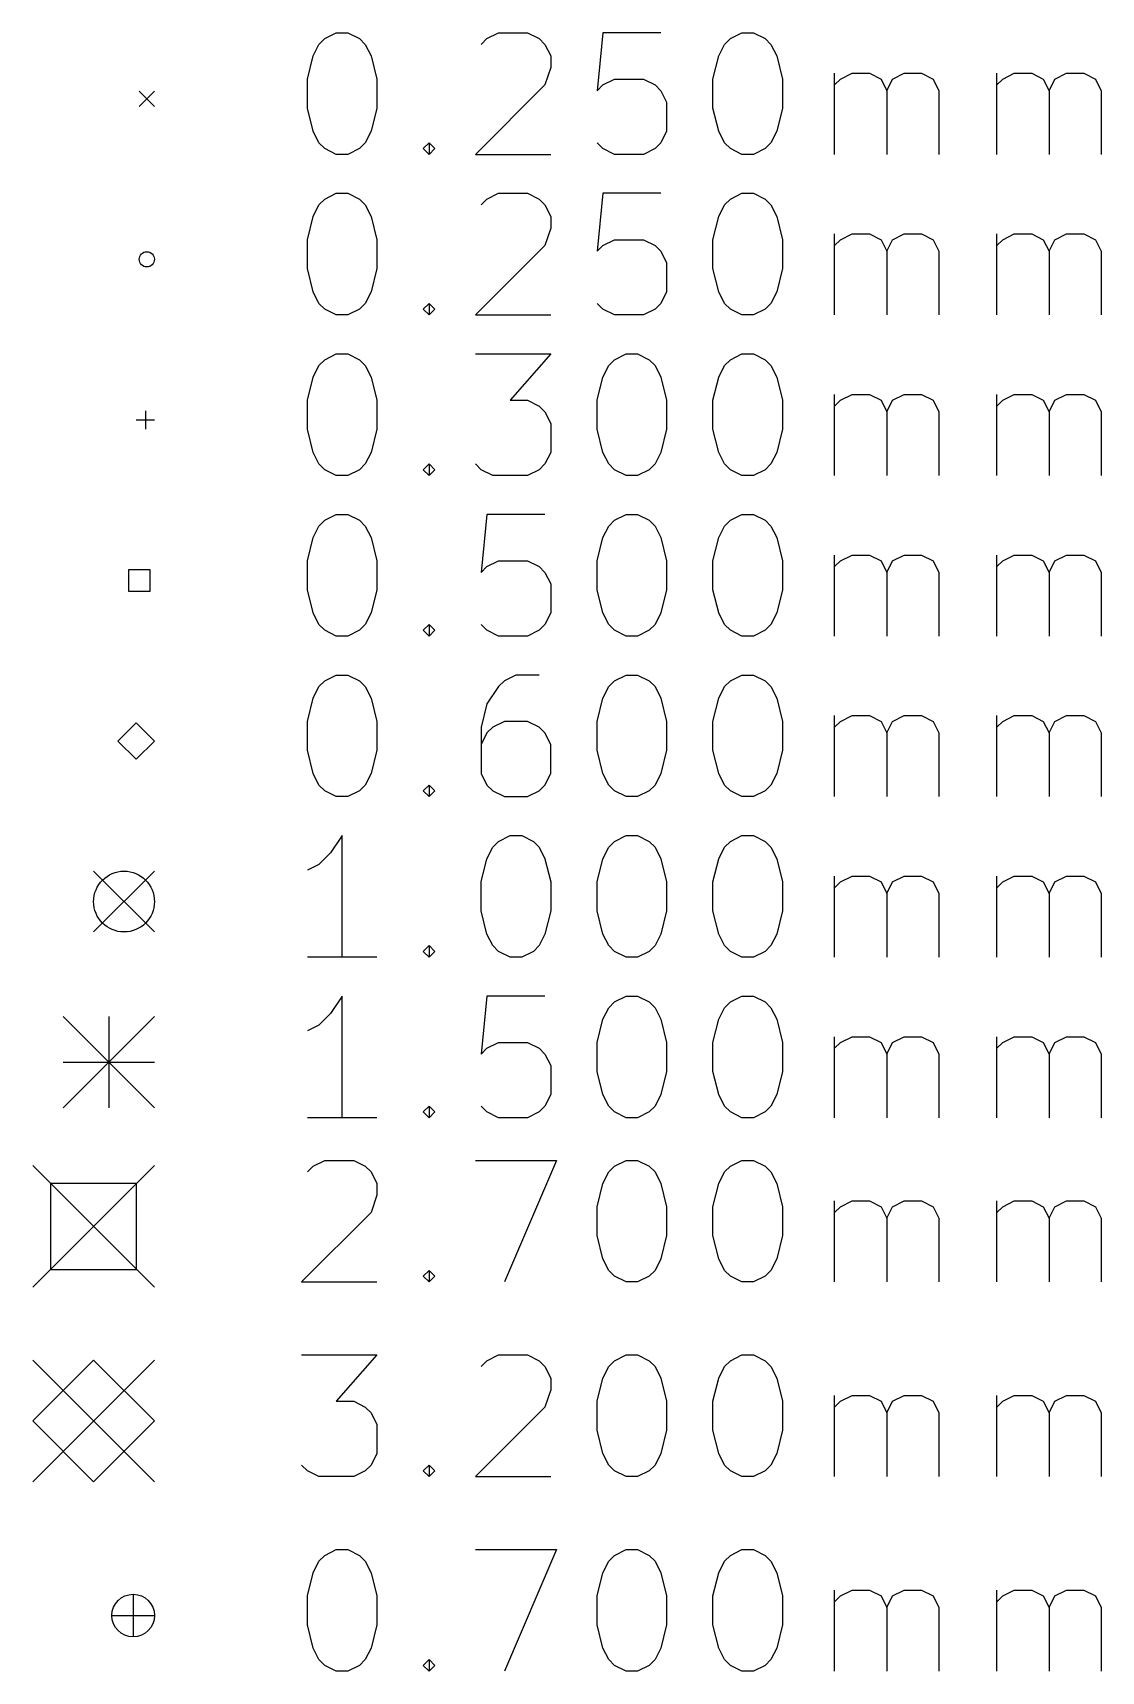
# Model space of a CAD drawing. Extents: x 112 to 184, y -158 to -48.
# Drawn here: x 111.57 to 129.13, y -157.35 to -130.41 of the extents above; entities that cross this region are included whole.
import ezdxf

# ---------------------------------------------------------------- set-up
doc = ezdxf.new("R2010")
doc.units = 0
doc.layers.add('BLACK', color=7, linetype='CONTINUOUS')

msp = doc.modelspace()

# ---------------------------------------------------------------- linework, layer by layer
at = {"layer": 'BLACK', "linetype": 'CONTINUOUS'}
for p, q in [((116.175336, -130.795892), (116.270574, -130.605416)), ((116.270574, -130.605416), (116.365812, -130.510178)), ((116.365812, -130.510178), (116.556288, -130.41494)), ((116.556288, -130.41494), (116.746765, -130.41494)), ((116.746765, -130.41494), (116.937241, -130.510178)), ((116.937241, -130.510178), (117.032479, -130.605416)), ((117.032479, -130.605416), (117.127717, -130.795892)), ((118.937241, -130.605416), (119.032479, -130.510178)), ((119.032479, -130.510178), (119.222955, -130.41494)), ((119.222955, -130.41494), (119.699146, -130.41494)), ((119.699146, -130.41494), (119.889622, -130.510178)), ((119.889622, -130.510178), (119.98486, -130.605416)), ((119.98486, -130.605416), (120.080098, -130.795892)), ((120.937241, -130.41494), (120.842003, -131.367321)), ((121.889622, -130.41494), (120.937241, -130.41494)), ((122.842003, -130.795892), (122.937241, -130.605416)), ((122.937241, -130.605416), (123.032479, -130.510178)), ((123.032479, -130.510178), (123.222955, -130.41494)), ((123.222955, -130.41494), (123.413432, -130.41494)), ((123.413432, -130.41494), (123.603908, -130.510178)), ((123.603908, -130.510178), (123.699146, -130.605416)), ((123.699146, -130.605416), (123.794384, -130.795892)), ((116.080098, -131.176844), (116.175336, -130.795892)), ((117.127717, -130.795892), (117.222955, -131.176844)), ((120.080098, -130.795892), (120.080098, -130.986368)), ((122.746765, -131.176844), (122.842003, -130.795892)), ((123.794384, -130.795892), (123.889622, -131.176844)), ((116.080098, -131.653035), (116.080098, -131.176844)), ((117.222955, -131.176844), (117.222955, -131.653035)), ((120.080098, -130.986368), (119.98486, -131.272082)), ((120.937241, -131.272082), (121.127717, -131.176844)), ((121.127717, -131.176844), (121.603908, -131.176844)), ((121.603908, -131.176844), (121.794384, -131.272082)), ((122.746765, -131.653035), (122.746765, -131.176844)), ((123.889622, -131.176844), (123.889622, -131.653035)), ((124.746765, -132.41494), (124.746765, -131.081606)), ((124.746765, -131.272082), (124.842003, -131.176844)), ((124.842003, -131.176844), (125.032479, -131.081606)), ((125.032479, -131.081606), (125.318194, -131.081606)), ((125.318194, -131.081606), (125.50867, -131.176844)), ((125.50867, -131.176844), (125.603908, -131.367321)), ((125.603908, -131.367321), (125.699146, -131.176844)), ((125.699146, -131.176844), (125.889622, -131.081606)), ((125.889622, -131.081606), (126.175336, -131.081606)), ((126.175336, -131.081606), (126.365813, -131.176844)), ((126.365813, -131.176844), (126.461051, -131.367321)), ((127.413432, -132.41494), (127.413432, -131.081606)), ((127.413432, -131.272082), (127.50867, -131.176844)), ((127.50867, -131.176844), (127.699146, -131.081606)), ((127.699146, -131.081606), (127.984861, -131.081606)), ((127.984861, -131.081606), (128.175337, -131.176844)), ((128.175337, -131.176844), (128.270575, -131.367321)), ((128.270575, -131.367321), (128.365813, -131.176844)), ((128.365813, -131.176844), (128.556289, -131.081606)), ((128.556289, -131.081606), (128.842003, -131.081606)), ((128.842003, -131.081606), (129.03248, -131.176844)), ((129.03248, -131.176844), (129.127718, -131.367321)), ((113.317568, -131.375102), (113.567568, -131.625102)), ((113.567568, -131.375102), (113.317568, -131.625102)), ((119.98486, -131.272082), (118.842003, -132.41494)), ((120.842003, -131.367321), (120.937241, -131.272082)), ((121.794384, -131.272082), (121.889622, -131.367321)), ((121.889622, -131.367321), (121.98486, -131.557797)), ((125.603908, -131.367321), (125.603908, -132.41494)), ((126.461051, -131.367321), (126.461051, -132.41494)), ((128.270575, -131.367321), (128.270575, -132.41494)), ((129.127718, -131.367321), (129.127718, -132.41494)), ((116.175336, -132.033987), (116.080098, -131.653035)), ((117.222955, -131.653035), (117.127717, -132.033987)), ((121.98486, -131.557797), (121.98486, -132.033987)), ((122.842003, -132.033987), (122.746765, -131.653035)), ((123.889622, -131.653035), (123.794384, -132.033987)), ((116.270574, -132.224463), (116.175336, -132.033987)), ((116.365812, -132.319702), (116.270574, -132.224463)), ((117.032479, -132.224463), (116.937241, -132.319702)), ((117.127717, -132.033987), (117.032479, -132.224463)), ((117.98486, -132.319702), (118.080098, -132.224463)), ((118.080098, -132.224463), (118.175336, -132.319702)), ((118.080098, -132.224463), (118.080098, -132.41494)), ((120.937241, -132.319702), (120.842003, -132.224463)), ((121.889622, -132.224463), (121.794384, -132.319702)), ((121.98486, -132.033987), (121.889622, -132.224463)), ((122.937241, -132.224463), (122.842003, -132.033987)), ((123.032479, -132.319702), (122.937241, -132.224463)), ((123.699146, -132.224463), (123.603908, -132.319702)), ((123.794384, -132.033987), (123.699146, -132.224463)), ((116.556288, -132.41494), (116.365812, -132.319702)), ((116.746765, -132.41494), (116.556288, -132.41494)), ((116.937241, -132.319702), (116.746765, -132.41494)), ((118.080098, -132.41494), (117.98486, -132.319702)), ((118.175336, -132.319702), (118.080098, -132.41494)), ((118.842003, -132.41494), (120.080098, -132.41494)), ((121.127717, -132.41494), (120.937241, -132.319702)), ((121.603908, -132.41494), (121.127717, -132.41494)), ((121.794384, -132.319702), (121.603908, -132.41494)), ((123.222955, -132.41494), (123.032479, -132.319702)), ((123.413432, -132.41494), (123.222955, -132.41494)), ((123.603908, -132.319702), (123.413432, -132.41494)), ((116.365812, -133.150178), (116.556288, -133.05494)), ((116.556288, -133.05494), (116.746765, -133.05494)), ((116.746765, -133.05494), (116.937241, -133.150178)), ((119.032479, -133.150178), (119.222955, -133.05494)), ((119.222955, -133.05494), (119.699146, -133.05494)), ((119.699146, -133.05494), (119.889622, -133.150178)), ((120.937241, -133.05494), (120.842003, -134.007321)), ((121.889622, -133.05494), (120.937241, -133.05494)), ((123.032479, -133.150178), (123.222955, -133.05494)), ((123.222955, -133.05494), (123.413432, -133.05494)), ((123.413432, -133.05494), (123.603908, -133.150178)), ((116.175336, -133.435892), (116.270574, -133.245416)), ((116.270574, -133.245416), (116.365812, -133.150178)), ((116.937241, -133.150178), (117.032479, -133.245416)), ((117.032479, -133.245416), (117.127717, -133.435892)), ((118.937241, -133.245416), (119.032479, -133.150178)), ((119.889622, -133.150178), (119.98486, -133.245416)), ((119.98486, -133.245416), (120.080098, -133.435892)), ((122.842003, -133.435892), (122.937241, -133.245416)), ((122.937241, -133.245416), (123.032479, -133.150178)), ((123.603908, -133.150178), (123.699146, -133.245416)), ((123.699146, -133.245416), (123.794384, -133.435892)), ((116.080098, -133.816844), (116.175336, -133.435892)), ((117.127717, -133.435892), (117.222955, -133.816844)), ((120.080098, -133.435892), (120.080098, -133.626368)), ((122.746765, -133.816844), (122.842003, -133.435892)), ((123.794384, -133.435892), (123.889622, -133.816844)), ((116.080098, -134.293035), (116.080098, -133.816844)), ((117.222955, -133.816844), (117.222955, -134.293035)), ((120.080098, -133.626368), (119.98486, -133.912082)), ((120.937241, -133.912082), (121.127717, -133.816844)), ((121.127717, -133.816844), (121.603908, -133.816844)), ((121.603908, -133.816844), (121.794384, -133.912082)), ((122.746765, -134.293035), (122.746765, -133.816844)), ((123.889622, -133.816844), (123.889622, -134.293035)), ((124.746765, -135.05494), (124.746765, -133.721606)), ((124.746765, -133.912082), (124.842003, -133.816844)), ((124.842003, -133.816844), (125.032479, -133.721606)), ((125.032479, -133.721606), (125.318194, -133.721606)), ((125.318194, -133.721606), (125.50867, -133.816844)), ((125.50867, -133.816844), (125.603908, -134.007321)), ((125.603908, -134.007321), (125.699146, -133.816844)), ((125.699146, -133.816844), (125.889622, -133.721606)), ((125.889622, -133.721606), (126.175336, -133.721606)), ((126.175336, -133.721606), (126.365813, -133.816844)), ((126.365813, -133.816844), (126.461051, -134.007321)), ((127.413432, -135.05494), (127.413432, -133.721606)), ((127.413432, -133.912082), (127.50867, -133.816844)), ((127.50867, -133.816844), (127.699146, -133.721606)), ((127.699146, -133.721606), (127.984861, -133.721606)), ((127.984861, -133.721606), (128.175337, -133.816844)), ((128.175337, -133.816844), (128.270575, -134.007321)), ((128.270575, -134.007321), (128.365813, -133.816844)), ((128.365813, -133.816844), (128.556289, -133.721606)), ((128.556289, -133.721606), (128.842003, -133.721606)), ((128.842003, -133.721606), (129.03248, -133.816844)), ((129.03248, -133.816844), (129.127718, -134.007321)), ((119.98486, -133.912082), (118.842003, -135.05494)), ((120.842003, -134.007321), (120.937241, -133.912082)), ((121.794384, -133.912082), (121.889622, -134.007321)), ((121.889622, -134.007321), (121.98486, -134.197797)), ((125.603908, -134.007321), (125.603908, -135.05494)), ((126.461051, -134.007321), (126.461051, -135.05494)), ((128.270575, -134.007321), (128.270575, -135.05494)), ((129.127718, -134.007321), (129.127718, -135.05494)), ((116.175336, -134.673987), (116.080098, -134.293035)), ((117.222955, -134.293035), (117.127717, -134.673987)), ((121.98486, -134.197797), (121.98486, -134.673987)), ((122.842003, -134.673987), (122.746765, -134.293035)), ((123.889622, -134.293035), (123.794384, -134.673987)), ((116.270574, -134.864463), (116.175336, -134.673987)), ((117.127717, -134.673987), (117.032479, -134.864463)), ((121.98486, -134.673987), (121.889622, -134.864463)), ((122.937241, -134.864463), (122.842003, -134.673987)), ((123.794384, -134.673987), (123.699146, -134.864463)), ((116.365812, -134.959702), (116.270574, -134.864463)), ((116.556288, -135.05494), (116.365812, -134.959702)), ((116.937241, -134.959702), (116.746765, -135.05494)), ((117.032479, -134.864463), (116.937241, -134.959702)), ((117.98486, -134.959702), (118.080098, -134.864463)), ((118.080098, -135.05494), (117.98486, -134.959702)), ((118.080098, -134.864463), (118.175336, -134.959702)), ((118.080098, -134.864463), (118.080098, -135.05494)), ((118.175336, -134.959702), (118.080098, -135.05494)), ((120.937241, -134.959702), (120.842003, -134.864463)), ((121.127717, -135.05494), (120.937241, -134.959702)), ((121.794384, -134.959702), (121.603908, -135.05494)), ((121.889622, -134.864463), (121.794384, -134.959702)), ((123.032479, -134.959702), (122.937241, -134.864463)), ((123.222955, -135.05494), (123.032479, -134.959702)), ((123.603908, -134.959702), (123.413432, -135.05494)), ((123.699146, -134.864463), (123.603908, -134.959702)), ((116.746765, -135.05494), (116.556288, -135.05494)), ((118.842003, -135.05494), (120.080098, -135.05494)), ((121.603908, -135.05494), (121.127717, -135.05494)), ((123.413432, -135.05494), (123.222955, -135.05494)), ((116.365812, -135.790178), (116.556288, -135.69494)), ((116.556288, -135.69494), (116.746765, -135.69494)), ((116.746765, -135.69494), (116.937241, -135.790178)), ((118.842003, -135.69494), (120.080098, -135.69494)), ((120.080098, -135.69494), (119.413431, -136.456844)), ((121.127717, -135.790178), (121.318193, -135.69494)), ((121.318193, -135.69494), (121.50867, -135.69494)), ((121.50867, -135.69494), (121.699146, -135.790178)), ((123.032479, -135.790178), (123.222955, -135.69494)), ((123.222955, -135.69494), (123.413432, -135.69494)), ((123.413432, -135.69494), (123.603908, -135.790178)), ((116.175336, -136.075892), (116.270574, -135.885416)), ((116.270574, -135.885416), (116.365812, -135.790178)), ((116.937241, -135.790178), (117.032479, -135.885416)), ((117.032479, -135.885416), (117.127717, -136.075892)), ((120.937241, -136.075892), (121.032479, -135.885416)), ((121.032479, -135.885416), (121.127717, -135.790178)), ((121.699146, -135.790178), (121.794384, -135.885416)), ((121.794384, -135.885416), (121.889622, -136.075892)), ((122.842003, -136.075892), (122.937241, -135.885416)), ((122.937241, -135.885416), (123.032479, -135.790178)), ((123.603908, -135.790178), (123.699146, -135.885416)), ((123.699146, -135.885416), (123.794384, -136.075892)), ((116.080098, -136.456844), (116.175336, -136.075892)), ((117.127717, -136.075892), (117.222955, -136.456844)), ((120.842003, -136.456844), (120.937241, -136.075892)), ((121.889622, -136.075892), (121.98486, -136.456844)), ((122.746765, -136.456844), (122.842003, -136.075892)), ((123.794384, -136.075892), (123.889622, -136.456844)), ((116.080098, -136.933035), (116.080098, -136.456844)), ((117.222955, -136.456844), (117.222955, -136.933035)), ((119.413431, -136.456844), (119.699146, -136.456844)), ((119.699146, -136.456844), (119.889622, -136.552082)), ((119.889622, -136.552082), (119.98486, -136.647321)), ((120.842003, -136.933035), (120.842003, -136.456844)), ((121.98486, -136.456844), (121.98486, -136.933035)), ((122.746765, -136.933035), (122.746765, -136.456844)), ((123.889622, -136.456844), (123.889622, -136.933035)), ((124.746765, -137.69494), (124.746765, -136.361606)), ((124.746765, -136.552082), (124.842003, -136.456844)), ((124.842003, -136.456844), (125.032479, -136.361606)), ((125.032479, -136.361606), (125.318194, -136.361606)), ((125.318194, -136.361606), (125.50867, -136.456844)), ((125.50867, -136.456844), (125.603908, -136.647321)), ((125.603908, -136.647321), (125.699146, -136.456844)), ((125.699146, -136.456844), (125.889622, -136.361606)), ((125.889622, -136.361606), (126.175336, -136.361606)), ((126.175336, -136.361606), (126.365813, -136.456844)), ((126.365813, -136.456844), (126.461051, -136.647321)), ((127.413432, -137.69494), (127.413432, -136.361606)), ((127.413432, -136.552082), (127.50867, -136.456844)), ((127.50867, -136.456844), (127.699146, -136.361606)), ((127.699146, -136.361606), (127.984861, -136.361606)), ((127.984861, -136.361606), (128.175337, -136.456844)), ((128.175337, -136.456844), (128.270575, -136.647321)), ((128.270575, -136.647321), (128.365813, -136.456844)), ((128.365813, -136.456844), (128.556289, -136.361606)), ((128.556289, -136.361606), (128.842003, -136.361606)), ((128.842003, -136.361606), (129.03248, -136.456844)), ((129.03248, -136.456844), (129.127718, -136.647321)), ((113.267568, -136.780102), (113.567568, -136.780102)), ((113.417568, -136.630102), (113.417568, -136.930102)), ((119.98486, -136.647321), (120.080098, -136.837797)), ((120.080098, -136.837797), (120.080098, -137.313987)), ((125.603908, -136.647321), (125.603908, -137.69494)), ((126.461051, -136.647321), (126.461051, -137.69494)), ((128.270575, -136.647321), (128.270575, -137.69494)), ((129.127718, -136.647321), (129.127718, -137.69494)), ((116.175336, -137.313987), (116.080098, -136.933035)), ((117.222955, -136.933035), (117.127717, -137.313987)), ((120.937241, -137.313987), (120.842003, -136.933035)), ((121.98486, -136.933035), (121.889622, -137.313987)), ((122.842003, -137.313987), (122.746765, -136.933035)), ((123.889622, -136.933035), (123.794384, -137.313987)), ((116.270574, -137.504463), (116.175336, -137.313987)), ((117.127717, -137.313987), (117.032479, -137.504463)), ((120.080098, -137.313987), (119.98486, -137.504463)), ((121.032479, -137.504463), (120.937241, -137.313987)), ((121.889622, -137.313987), (121.794384, -137.504463)), ((122.937241, -137.504463), (122.842003, -137.313987)), ((123.794384, -137.313987), (123.699146, -137.504463)), ((116.365812, -137.599702), (116.270574, -137.504463)), ((116.556288, -137.69494), (116.365812, -137.599702)), ((116.937241, -137.599702), (116.746765, -137.69494)), ((117.032479, -137.504463), (116.937241, -137.599702)), ((117.98486, -137.599702), (118.080098, -137.504463)), ((118.080098, -137.69494), (117.98486, -137.599702)), ((118.080098, -137.504463), (118.175336, -137.599702)), ((118.080098, -137.504463), (118.080098, -137.69494)), ((118.175336, -137.599702), (118.080098, -137.69494)), ((118.937241, -137.599702), (118.842003, -137.504463)), ((119.127717, -137.69494), (118.937241, -137.599702)), ((119.889622, -137.599702), (119.699146, -137.69494)), ((119.98486, -137.504463), (119.889622, -137.599702)), ((121.127717, -137.599702), (121.032479, -137.504463)), ((121.318193, -137.69494), (121.127717, -137.599702)), ((121.699146, -137.599702), (121.50867, -137.69494)), ((121.794384, -137.504463), (121.699146, -137.599702)), ((123.032479, -137.599702), (122.937241, -137.504463)), ((123.222955, -137.69494), (123.032479, -137.599702)), ((123.603908, -137.599702), (123.413432, -137.69494)), ((123.699146, -137.504463), (123.603908, -137.599702)), ((116.746765, -137.69494), (116.556288, -137.69494)), ((119.699146, -137.69494), (119.127717, -137.69494)), ((121.50867, -137.69494), (121.318193, -137.69494)), ((123.413432, -137.69494), (123.222955, -137.69494)), ((116.270574, -138.525416), (116.365812, -138.430178)), ((116.365812, -138.430178), (116.556288, -138.33494)), ((116.556288, -138.33494), (116.746765, -138.33494)), ((116.746765, -138.33494), (116.937241, -138.430178)), ((116.937241, -138.430178), (117.032479, -138.525416)), ((119.032479, -138.33494), (118.937241, -139.287321)), ((119.98486, -138.33494), (119.032479, -138.33494)), ((121.032479, -138.525416), (121.127717, -138.430178)), ((121.127717, -138.430178), (121.318193, -138.33494)), ((121.318193, -138.33494), (121.50867, -138.33494)), ((121.50867, -138.33494), (121.699146, -138.430178)), ((121.699146, -138.430178), (121.794384, -138.525416)), ((122.937241, -138.525416), (123.032479, -138.430178)), ((123.032479, -138.430178), (123.222955, -138.33494)), ((123.222955, -138.33494), (123.413432, -138.33494)), ((123.413432, -138.33494), (123.603908, -138.430178)), ((123.603908, -138.430178), (123.699146, -138.525416)), ((116.080098, -139.096844), (116.175336, -138.715892)), ((116.175336, -138.715892), (116.270574, -138.525416)), ((117.032479, -138.525416), (117.127717, -138.715892)), ((117.127717, -138.715892), (117.222955, -139.096844)), ((120.842003, -139.096844), (120.937241, -138.715892)), ((120.937241, -138.715892), (121.032479, -138.525416)), ((121.794384, -138.525416), (121.889622, -138.715892)), ((121.889622, -138.715892), (121.98486, -139.096844)), ((122.746765, -139.096844), (122.842003, -138.715892)), ((122.842003, -138.715892), (122.937241, -138.525416)), ((123.699146, -138.525416), (123.794384, -138.715892)), ((123.794384, -138.715892), (123.889622, -139.096844)), ((124.746765, -140.33494), (124.746765, -139.001606)), ((124.842003, -139.096844), (125.032479, -139.001606)), ((125.032479, -139.001606), (125.318194, -139.001606)), ((125.318194, -139.001606), (125.50867, -139.096844)), ((125.699146, -139.096844), (125.889622, -139.001606)), ((125.889622, -139.001606), (126.175336, -139.001606)), ((126.175336, -139.001606), (126.365813, -139.096844)), ((127.413432, -140.33494), (127.413432, -139.001606)), ((127.50867, -139.096844), (127.699146, -139.001606)), ((127.699146, -139.001606), (127.984861, -139.001606)), ((127.984861, -139.001606), (128.175337, -139.096844)), ((128.365813, -139.096844), (128.556289, -139.001606)), ((128.556289, -139.001606), (128.842003, -139.001606)), ((128.842003, -139.001606), (129.03248, -139.096844)), ((113.494346, -139.243324), (113.14079, -139.243324)), ((113.14079, -139.243324), (113.14079, -139.59688)), ((113.494346, -139.59688), (113.494346, -139.243324)), ((116.080098, -139.573035), (116.080098, -139.096844)), ((117.222955, -139.096844), (117.222955, -139.573035)), ((118.937241, -139.287321), (119.032479, -139.192082)), ((119.032479, -139.192082), (119.222955, -139.096844)), ((119.222955, -139.096844), (119.699146, -139.096844)), ((119.699146, -139.096844), (119.889622, -139.192082)), ((119.889622, -139.192082), (119.98486, -139.287321)), ((120.842003, -139.573035), (120.842003, -139.096844)), ((121.98486, -139.096844), (121.98486, -139.573035)), ((122.746765, -139.573035), (122.746765, -139.096844)), ((123.889622, -139.096844), (123.889622, -139.573035)), ((124.746765, -139.192082), (124.842003, -139.096844)), ((125.50867, -139.096844), (125.603908, -139.287321)), ((125.603908, -139.287321), (125.699146, -139.096844)), ((126.365813, -139.096844), (126.461051, -139.287321)), ((127.413432, -139.192082), (127.50867, -139.096844)), ((128.175337, -139.096844), (128.270575, -139.287321)), ((128.270575, -139.287321), (128.365813, -139.096844)), ((129.03248, -139.096844), (129.127718, -139.287321)), ((119.98486, -139.287321), (120.080098, -139.477797)), ((120.080098, -139.477797), (120.080098, -139.953987)), ((125.603908, -139.287321), (125.603908, -140.33494)), ((126.461051, -139.287321), (126.461051, -140.33494)), ((128.270575, -139.287321), (128.270575, -140.33494)), ((129.127718, -139.287321), (129.127718, -140.33494)), ((113.14079, -139.59688), (113.494346, -139.59688)), ((116.175336, -139.953987), (116.080098, -139.573035)), ((117.222955, -139.573035), (117.127717, -139.953987)), ((120.937241, -139.953987), (120.842003, -139.573035)), ((121.98486, -139.573035), (121.889622, -139.953987)), ((122.842003, -139.953987), (122.746765, -139.573035)), ((123.889622, -139.573035), (123.794384, -139.953987)), ((116.270574, -140.144463), (116.175336, -139.953987)), ((117.127717, -139.953987), (117.032479, -140.144463)), ((120.080098, -139.953987), (119.98486, -140.144463)), ((121.032479, -140.144463), (120.937241, -139.953987)), ((121.889622, -139.953987), (121.794384, -140.144463)), ((122.937241, -140.144463), (122.842003, -139.953987)), ((123.794384, -139.953987), (123.699146, -140.144463)), ((116.365812, -140.239702), (116.270574, -140.144463)), ((116.556288, -140.33494), (116.365812, -140.239702)), ((116.746765, -140.33494), (116.556288, -140.33494)), ((116.937241, -140.239702), (116.746765, -140.33494)), ((117.032479, -140.144463), (116.937241, -140.239702)), ((117.98486, -140.239702), (118.080098, -140.144463)), ((118.080098, -140.33494), (117.98486, -140.239702)), ((118.080098, -140.144463), (118.175336, -140.239702)), ((118.080098, -140.144463), (118.080098, -140.33494)), ((118.175336, -140.239702), (118.080098, -140.33494)), ((119.032479, -140.239702), (118.937241, -140.144463)), ((119.222955, -140.33494), (119.032479, -140.239702)), ((119.699146, -140.33494), (119.222955, -140.33494)), ((119.889622, -140.239702), (119.699146, -140.33494)), ((119.98486, -140.144463), (119.889622, -140.239702)), ((121.127717, -140.239702), (121.032479, -140.144463)), ((121.318193, -140.33494), (121.127717, -140.239702)), ((121.50867, -140.33494), (121.318193, -140.33494)), ((121.699146, -140.239702), (121.50867, -140.33494)), ((121.794384, -140.144463), (121.699146, -140.239702)), ((123.032479, -140.239702), (122.937241, -140.144463)), ((123.222955, -140.33494), (123.032479, -140.239702)), ((123.413432, -140.33494), (123.222955, -140.33494)), ((123.603908, -140.239702), (123.413432, -140.33494)), ((123.699146, -140.144463), (123.603908, -140.239702)), ((116.175336, -141.355892), (116.270574, -141.165416)), ((116.270574, -141.165416), (116.365812, -141.070178)), ((116.365812, -141.070178), (116.556288, -140.97494)), ((116.556288, -140.97494), (116.746765, -140.97494)), ((116.746765, -140.97494), (116.937241, -141.070178)), ((116.937241, -141.070178), (117.032479, -141.165416)), ((117.032479, -141.165416), (117.127717, -141.355892)), ((119.222955, -141.165416), (119.032479, -141.45113)), ((119.318193, -141.070178), (119.222955, -141.165416)), ((119.508669, -140.97494), (119.318193, -141.070178)), ((119.889622, -140.97494), (119.508669, -140.97494)), ((120.937241, -141.355892), (121.032479, -141.165416)), ((121.032479, -141.165416), (121.127717, -141.070178)), ((121.127717, -141.070178), (121.318193, -140.97494)), ((121.318193, -140.97494), (121.50867, -140.97494)), ((121.50867, -140.97494), (121.699146, -141.070178)), ((121.699146, -141.070178), (121.794384, -141.165416)), ((121.794384, -141.165416), (121.889622, -141.355892)), ((122.842003, -141.355892), (122.937241, -141.165416)), ((122.937241, -141.165416), (123.032479, -141.070178)), ((123.032479, -141.070178), (123.222955, -140.97494)), ((123.222955, -140.97494), (123.413432, -140.97494)), ((123.413432, -140.97494), (123.603908, -141.070178)), ((123.603908, -141.070178), (123.699146, -141.165416)), ((123.699146, -141.165416), (123.794384, -141.355892)), ((116.080098, -141.736844), (116.175336, -141.355892)), ((117.127717, -141.355892), (117.222955, -141.736844)), ((120.842003, -141.736844), (120.937241, -141.355892)), ((121.889622, -141.355892), (121.98486, -141.736844)), ((122.746765, -141.736844), (122.842003, -141.355892)), ((123.794384, -141.355892), (123.889622, -141.736844)), ((119.032479, -141.45113), (118.937241, -141.832082)), ((124.746765, -142.97494), (124.746765, -141.641606)), ((124.842003, -141.736844), (125.032479, -141.641606)), ((125.032479, -141.641606), (125.318194, -141.641606)), ((125.318194, -141.641606), (125.50867, -141.736844)), ((125.699146, -141.736844), (125.889622, -141.641606)), ((125.889622, -141.641606), (126.175336, -141.641606)), ((126.175336, -141.641606), (126.365813, -141.736844)), ((127.413432, -142.97494), (127.413432, -141.641606)), ((127.50867, -141.736844), (127.699146, -141.641606)), ((127.699146, -141.641606), (127.984861, -141.641606)), ((127.984861, -141.641606), (128.175337, -141.736844)), ((128.365813, -141.736844), (128.556289, -141.641606)), ((128.556289, -141.641606), (128.842003, -141.641606)), ((128.842003, -141.641606), (129.03248, -141.736844)), ((113.267568, -141.760102), (112.967568, -142.060102)), ((113.567568, -142.060102), (113.267568, -141.760102)), ((116.080098, -142.213035), (116.080098, -141.736844)), ((117.222955, -141.736844), (117.222955, -142.213035)), ((118.937241, -141.832082), (118.937241, -142.593987)), ((119.032479, -141.927321), (118.937241, -142.117797)), ((119.127717, -141.832082), (119.032479, -141.927321)), ((119.318193, -141.736844), (119.127717, -141.832082)), ((119.699146, -141.736844), (119.318193, -141.736844)), ((119.889622, -141.832082), (119.699146, -141.736844)), ((119.98486, -141.927321), (119.889622, -141.832082)), ((120.080098, -142.117797), (119.98486, -141.927321)), ((120.842003, -142.213035), (120.842003, -141.736844)), ((121.98486, -141.736844), (121.98486, -142.213035)), ((122.746765, -142.213035), (122.746765, -141.736844)), ((123.889622, -141.736844), (123.889622, -142.213035)), ((124.746765, -141.832082), (124.842003, -141.736844)), ((125.50867, -141.736844), (125.603908, -141.927321)), ((125.603908, -141.927321), (125.699146, -141.736844)), ((125.603908, -141.927321), (125.603908, -142.97494)), ((126.365813, -141.736844), (126.461051, -141.927321)), ((126.461051, -141.927321), (126.461051, -142.97494)), ((127.413432, -141.832082), (127.50867, -141.736844)), ((128.175337, -141.736844), (128.270575, -141.927321)), ((128.270575, -141.927321), (128.365813, -141.736844)), ((128.270575, -141.927321), (128.270575, -142.97494)), ((129.03248, -141.736844), (129.127718, -141.927321)), ((129.127718, -141.927321), (129.127718, -142.97494)), ((112.967568, -142.060102), (113.267568, -142.360102)), ((113.267568, -142.360102), (113.567568, -142.060102)), ((116.175336, -142.593987), (116.080098, -142.213035)), ((117.222955, -142.213035), (117.127717, -142.593987)), ((120.080098, -142.593987), (120.080098, -142.117797)), ((120.937241, -142.593987), (120.842003, -142.213035)), ((121.98486, -142.213035), (121.889622, -142.593987)), ((122.842003, -142.593987), (122.746765, -142.213035)), ((123.889622, -142.213035), (123.794384, -142.593987)), ((116.270574, -142.784463), (116.175336, -142.593987)), ((117.127717, -142.593987), (117.032479, -142.784463)), ((118.937241, -142.593987), (119.032479, -142.784463)), ((119.98486, -142.784463), (120.080098, -142.593987)), ((121.032479, -142.784463), (120.937241, -142.593987)), ((121.889622, -142.593987), (121.794384, -142.784463)), ((122.937241, -142.784463), (122.842003, -142.593987)), ((123.794384, -142.593987), (123.699146, -142.784463)), ((116.365812, -142.879702), (116.270574, -142.784463)), ((116.556288, -142.97494), (116.365812, -142.879702)), ((116.746765, -142.97494), (116.556288, -142.97494)), ((116.937241, -142.879702), (116.746765, -142.97494)), ((117.032479, -142.784463), (116.937241, -142.879702)), ((117.98486, -142.879702), (118.080098, -142.784463)), ((118.080098, -142.97494), (117.98486, -142.879702)), ((118.080098, -142.784463), (118.175336, -142.879702)), ((118.080098, -142.784463), (118.080098, -142.97494)), ((118.175336, -142.879702), (118.080098, -142.97494)), ((119.032479, -142.784463), (119.127717, -142.879702)), ((119.127717, -142.879702), (119.318193, -142.97494)), ((119.318193, -142.97494), (119.699146, -142.97494)), ((119.699146, -142.97494), (119.889622, -142.879702)), ((119.889622, -142.879702), (119.98486, -142.784463)), ((121.127717, -142.879702), (121.032479, -142.784463)), ((121.318193, -142.97494), (121.127717, -142.879702)), ((121.50867, -142.97494), (121.318193, -142.97494)), ((121.699146, -142.879702), (121.50867, -142.97494)), ((121.794384, -142.784463), (121.699146, -142.879702)), ((123.032479, -142.879702), (122.937241, -142.784463)), ((123.222955, -142.97494), (123.032479, -142.879702)), ((123.413432, -142.97494), (123.222955, -142.97494)), ((123.603908, -142.879702), (123.413432, -142.97494)), ((123.699146, -142.784463), (123.603908, -142.879702)), ((116.651526, -143.61494), (116.46105, -143.900654)), ((116.651526, -145.61494), (116.651526, -143.61494)), ((119.032479, -143.995892), (119.127717, -143.805416)), ((119.127717, -143.805416), (119.222955, -143.710178)), ((119.222955, -143.710178), (119.413431, -143.61494)), ((119.413431, -143.61494), (119.603908, -143.61494)), ((119.603908, -143.61494), (119.794384, -143.710178)), ((119.794384, -143.710178), (119.889622, -143.805416)), ((119.889622, -143.805416), (119.98486, -143.995892)), ((120.937241, -143.995892), (121.032479, -143.805416)), ((121.032479, -143.805416), (121.127717, -143.710178)), ((121.127717, -143.710178), (121.318193, -143.61494)), ((121.318193, -143.61494), (121.50867, -143.61494)), ((121.50867, -143.61494), (121.699146, -143.710178)), ((121.699146, -143.710178), (121.794384, -143.805416)), ((121.794384, -143.805416), (121.889622, -143.995892)), ((122.842003, -143.995892), (122.937241, -143.805416)), ((122.937241, -143.805416), (123.032479, -143.710178)), ((123.032479, -143.710178), (123.222955, -143.61494)), ((123.222955, -143.61494), (123.413432, -143.61494)), ((123.413432, -143.61494), (123.603908, -143.710178)), ((123.603908, -143.710178), (123.699146, -143.805416)), ((123.699146, -143.805416), (123.794384, -143.995892)), ((116.270574, -144.09113), (116.080098, -144.186368)), ((116.46105, -143.900654), (116.270574, -144.09113)), ((118.937241, -144.376844), (119.032479, -143.995892)), ((119.98486, -143.995892), (120.080098, -144.376844)), ((120.842003, -144.376844), (120.937241, -143.995892)), ((121.889622, -143.995892), (121.98486, -144.376844)), ((122.746765, -144.376844), (122.842003, -143.995892)), ((123.794384, -143.995892), (123.889622, -144.376844)), ((112.567568, -144.200102), (113.567568, -145.200102)), ((113.567568, -144.200102), (112.567568, -145.200102)), ((118.937241, -144.853035), (118.937241, -144.376844)), ((120.080098, -144.376844), (120.080098, -144.853035)), ((120.842003, -144.853035), (120.842003, -144.376844)), ((121.98486, -144.376844), (121.98486, -144.853035)), ((122.746765, -144.853035), (122.746765, -144.376844)), ((123.889622, -144.376844), (123.889622, -144.853035)), ((124.746765, -145.61494), (124.746765, -144.281606)), ((124.746765, -144.472082), (124.842003, -144.376844)), ((124.842003, -144.376844), (125.032479, -144.281606)), ((125.032479, -144.281606), (125.318194, -144.281606)), ((125.318194, -144.281606), (125.50867, -144.376844)), ((125.50867, -144.376844), (125.603908, -144.567321)), ((125.603908, -144.567321), (125.699146, -144.376844)), ((125.699146, -144.376844), (125.889622, -144.281606)), ((125.889622, -144.281606), (126.175336, -144.281606)), ((126.175336, -144.281606), (126.365813, -144.376844)), ((126.365813, -144.376844), (126.461051, -144.567321)), ((127.413432, -145.61494), (127.413432, -144.281606)), ((127.413432, -144.472082), (127.50867, -144.376844)), ((127.50867, -144.376844), (127.699146, -144.281606)), ((127.699146, -144.281606), (127.984861, -144.281606)), ((127.984861, -144.281606), (128.175337, -144.376844)), ((128.175337, -144.376844), (128.270575, -144.567321)), ((128.270575, -144.567321), (128.365813, -144.376844)), ((128.365813, -144.376844), (128.556289, -144.281606)), ((128.556289, -144.281606), (128.842003, -144.281606)), ((128.842003, -144.281606), (129.03248, -144.376844)), ((129.03248, -144.376844), (129.127718, -144.567321)), ((125.603908, -144.567321), (125.603908, -145.61494)), ((126.461051, -144.567321), (126.461051, -145.61494)), ((128.270575, -144.567321), (128.270575, -145.61494)), ((129.127718, -144.567321), (129.127718, -145.61494)), ((119.032479, -145.233987), (118.937241, -144.853035)), ((120.080098, -144.853035), (119.98486, -145.233987)), ((120.937241, -145.233987), (120.842003, -144.853035)), ((121.98486, -144.853035), (121.889622, -145.233987)), ((122.842003, -145.233987), (122.746765, -144.853035)), ((123.889622, -144.853035), (123.794384, -145.233987)), ((117.98486, -145.519702), (118.080098, -145.424463)), ((118.080098, -145.424463), (118.175336, -145.519702)), ((118.080098, -145.424463), (118.080098, -145.61494)), ((119.127717, -145.424463), (119.032479, -145.233987)), ((119.222955, -145.519702), (119.127717, -145.424463)), ((119.889622, -145.424463), (119.794384, -145.519702)), ((119.98486, -145.233987), (119.889622, -145.424463)), ((121.032479, -145.424463), (120.937241, -145.233987)), ((121.127717, -145.519702), (121.032479, -145.424463)), ((121.794384, -145.424463), (121.699146, -145.519702)), ((121.889622, -145.233987), (121.794384, -145.424463)), ((122.937241, -145.424463), (122.842003, -145.233987)), ((123.032479, -145.519702), (122.937241, -145.424463)), ((123.699146, -145.424463), (123.603908, -145.519702)), ((123.794384, -145.233987), (123.699146, -145.424463)), ((117.222955, -145.61494), (116.080098, -145.61494)), ((118.080098, -145.61494), (117.98486, -145.519702)), ((118.175336, -145.519702), (118.080098, -145.61494)), ((119.413431, -145.61494), (119.222955, -145.519702)), ((119.603908, -145.61494), (119.413431, -145.61494)), ((119.794384, -145.519702), (119.603908, -145.61494)), ((121.318193, -145.61494), (121.127717, -145.519702)), ((121.50867, -145.61494), (121.318193, -145.61494)), ((121.699146, -145.519702), (121.50867, -145.61494)), ((123.222955, -145.61494), (123.032479, -145.519702)), ((123.413432, -145.61494), (123.222955, -145.61494)), ((123.603908, -145.519702), (123.413432, -145.61494)), ((116.651526, -146.25494), (116.46105, -146.540654)), ((116.651526, -148.25494), (116.651526, -146.25494)), ((119.032479, -146.25494), (118.937241, -147.207321)), ((119.98486, -146.25494), (119.032479, -146.25494)), ((121.127717, -146.350178), (121.318193, -146.25494)), ((121.318193, -146.25494), (121.50867, -146.25494)), ((121.50867, -146.25494), (121.699146, -146.350178)), ((123.032479, -146.350178), (123.222955, -146.25494)), ((123.222955, -146.25494), (123.413432, -146.25494)), ((123.413432, -146.25494), (123.603908, -146.350178)), ((116.46105, -146.540654), (116.270574, -146.73113)), ((120.937241, -146.635892), (121.032479, -146.445416)), ((121.032479, -146.445416), (121.127717, -146.350178)), ((121.699146, -146.350178), (121.794384, -146.445416)), ((121.794384, -146.445416), (121.889622, -146.635892)), ((122.842003, -146.635892), (122.937241, -146.445416)), ((122.937241, -146.445416), (123.032479, -146.350178)), ((123.603908, -146.350178), (123.699146, -146.445416)), ((123.699146, -146.445416), (123.794384, -146.635892)), ((112.067568, -146.590102), (113.567568, -148.090102)), ((113.567568, -146.590102), (112.067568, -148.090102)), ((112.817568, -146.590102), (112.817568, -148.090102)), ((116.270574, -146.73113), (116.080098, -146.826368)), ((120.842003, -147.016844), (120.937241, -146.635892)), ((121.889622, -146.635892), (121.98486, -147.016844)), ((122.746765, -147.016844), (122.842003, -146.635892)), ((123.794384, -146.635892), (123.889622, -147.016844)), ((119.032479, -147.112082), (119.222955, -147.016844)), ((119.222955, -147.016844), (119.699146, -147.016844)), ((119.699146, -147.016844), (119.889622, -147.112082)), ((120.842003, -147.493035), (120.842003, -147.016844)), ((121.98486, -147.016844), (121.98486, -147.493035)), ((122.746765, -147.493035), (122.746765, -147.016844)), ((123.889622, -147.016844), (123.889622, -147.493035)), ((124.746765, -148.25494), (124.746765, -146.921606)), ((124.746765, -147.112082), (124.842003, -147.016844)), ((124.842003, -147.016844), (125.032479, -146.921606)), ((125.032479, -146.921606), (125.318194, -146.921606)), ((125.318194, -146.921606), (125.50867, -147.016844)), ((125.50867, -147.016844), (125.603908, -147.207321)), ((125.603908, -147.207321), (125.699146, -147.016844)), ((125.699146, -147.016844), (125.889622, -146.921606)), ((125.889622, -146.921606), (126.175336, -146.921606)), ((126.175336, -146.921606), (126.365813, -147.016844)), ((126.365813, -147.016844), (126.461051, -147.207321)), ((127.413432, -148.25494), (127.413432, -146.921606)), ((127.413432, -147.112082), (127.50867, -147.016844)), ((127.50867, -147.016844), (127.699146, -146.921606)), ((127.699146, -146.921606), (127.984861, -146.921606)), ((127.984861, -146.921606), (128.175337, -147.016844)), ((128.175337, -147.016844), (128.270575, -147.207321)), ((128.270575, -147.207321), (128.365813, -147.016844)), ((128.365813, -147.016844), (128.556289, -146.921606)), ((128.556289, -146.921606), (128.842003, -146.921606)), ((128.842003, -146.921606), (129.03248, -147.016844)), ((129.03248, -147.016844), (129.127718, -147.207321)), ((112.067568, -147.340102), (113.567568, -147.340102)), ((118.937241, -147.207321), (119.032479, -147.112082)), ((119.889622, -147.112082), (119.98486, -147.207321)), ((119.98486, -147.207321), (120.080098, -147.397797)), ((125.603908, -147.207321), (125.603908, -148.25494)), ((126.461051, -147.207321), (126.461051, -148.25494)), ((128.270575, -147.207321), (128.270575, -148.25494)), ((129.127718, -147.207321), (129.127718, -148.25494)), ((120.080098, -147.397797), (120.080098, -147.873987)), ((120.937241, -147.873987), (120.842003, -147.493035)), ((121.98486, -147.493035), (121.889622, -147.873987)), ((122.842003, -147.873987), (122.746765, -147.493035)), ((123.889622, -147.493035), (123.794384, -147.873987)), ((120.080098, -147.873987), (119.98486, -148.064463)), ((121.032479, -148.064463), (120.937241, -147.873987)), ((121.889622, -147.873987), (121.794384, -148.064463)), ((122.937241, -148.064463), (122.842003, -147.873987)), ((123.794384, -147.873987), (123.699146, -148.064463)), ((117.98486, -148.159702), (118.080098, -148.064463)), ((118.080098, -148.25494), (117.98486, -148.159702)), ((118.080098, -148.064463), (118.175336, -148.159702)), ((118.080098, -148.064463), (118.080098, -148.25494)), ((118.175336, -148.159702), (118.080098, -148.25494)), ((119.032479, -148.159702), (118.937241, -148.064463)), ((119.222955, -148.25494), (119.032479, -148.159702)), ((119.889622, -148.159702), (119.699146, -148.25494)), ((119.98486, -148.064463), (119.889622, -148.159702)), ((121.127717, -148.159702), (121.032479, -148.064463)), ((121.318193, -148.25494), (121.127717, -148.159702)), ((121.699146, -148.159702), (121.50867, -148.25494)), ((121.794384, -148.064463), (121.699146, -148.159702)), ((123.032479, -148.159702), (122.937241, -148.064463)), ((123.222955, -148.25494), (123.032479, -148.159702)), ((123.603908, -148.159702), (123.413432, -148.25494)), ((123.699146, -148.064463), (123.603908, -148.159702)), ((117.222955, -148.25494), (116.080098, -148.25494)), ((119.699146, -148.25494), (119.222955, -148.25494)), ((121.50867, -148.25494), (121.318193, -148.25494)), ((123.413432, -148.25494), (123.222955, -148.25494)), ((116.175336, -149.050178), (116.365812, -148.95494)), ((116.365812, -148.95494), (116.842003, -148.95494)), ((116.842003, -148.95494), (117.032479, -149.050178)), ((118.842003, -148.95494), (120.175336, -148.95494)), ((120.175336, -148.95494), (119.318193, -150.95494)), ((121.127717, -149.050178), (121.318193, -148.95494)), ((121.318193, -148.95494), (121.50867, -148.95494)), ((121.50867, -148.95494), (121.699146, -149.050178)), ((123.032479, -149.050178), (123.222955, -148.95494)), ((123.222955, -148.95494), (123.413432, -148.95494)), ((123.413432, -148.95494), (123.603908, -149.050178)), ((111.567568, -149.040102), (113.567568, -151.040102)), ((113.567568, -149.040102), (111.567568, -151.040102)), ((116.080098, -149.145416), (116.175336, -149.050178)), ((117.032479, -149.050178), (117.127717, -149.145416)), ((117.127717, -149.145416), (117.222955, -149.335892)), ((120.937241, -149.335892), (121.032479, -149.145416)), ((121.032479, -149.145416), (121.127717, -149.050178)), ((121.699146, -149.050178), (121.794384, -149.145416)), ((121.794384, -149.145416), (121.889622, -149.335892)), ((122.842003, -149.335892), (122.937241, -149.145416)), ((122.937241, -149.145416), (123.032479, -149.050178)), ((123.603908, -149.050178), (123.699146, -149.145416)), ((123.699146, -149.145416), (123.794384, -149.335892)), ((113.274682, -149.332988), (111.860454, -149.332988)), ((111.860454, -149.332988), (111.860454, -150.747216)), ((113.274682, -150.747216), (113.274682, -149.332988)), ((117.222955, -149.335892), (117.222955, -149.526368)), ((120.842003, -149.716844), (120.937241, -149.335892)), ((121.889622, -149.335892), (121.98486, -149.716844)), ((122.746765, -149.716844), (122.842003, -149.335892)), ((123.794384, -149.335892), (123.889622, -149.716844)), ((117.222955, -149.526368), (117.127717, -149.812082)), ((120.842003, -150.193035), (120.842003, -149.716844)), ((121.98486, -149.716844), (121.98486, -150.193035)), ((122.746765, -150.193035), (122.746765, -149.716844)), ((123.889622, -149.716844), (123.889622, -150.193035)), ((124.746765, -150.95494), (124.746765, -149.621606)), ((124.746765, -149.812082), (124.842003, -149.716844)), ((124.842003, -149.716844), (125.032479, -149.621606)), ((125.032479, -149.621606), (125.318194, -149.621606)), ((125.318194, -149.621606), (125.50867, -149.716844)), ((125.50867, -149.716844), (125.603908, -149.907321)), ((125.603908, -149.907321), (125.699146, -149.716844)), ((125.699146, -149.716844), (125.889622, -149.621606)), ((125.889622, -149.621606), (126.175336, -149.621606)), ((126.175336, -149.621606), (126.365813, -149.716844)), ((126.365813, -149.716844), (126.461051, -149.907321)), ((127.413432, -150.95494), (127.413432, -149.621606)), ((127.413432, -149.812082), (127.50867, -149.716844)), ((127.50867, -149.716844), (127.699146, -149.621606)), ((127.699146, -149.621606), (127.984861, -149.621606)), ((127.984861, -149.621606), (128.175337, -149.716844)), ((128.175337, -149.716844), (128.270575, -149.907321)), ((128.270575, -149.907321), (128.365813, -149.716844)), ((128.365813, -149.716844), (128.556289, -149.621606)), ((128.556289, -149.621606), (128.842003, -149.621606)), ((128.842003, -149.621606), (129.03248, -149.716844)), ((129.03248, -149.716844), (129.127718, -149.907321)), ((117.127717, -149.812082), (115.98486, -150.95494)), ((125.603908, -149.907321), (125.603908, -150.95494)), ((126.461051, -149.907321), (126.461051, -150.95494)), ((128.270575, -149.907321), (128.270575, -150.95494)), ((129.127718, -149.907321), (129.127718, -150.95494)), ((120.937241, -150.573987), (120.842003, -150.193035)), ((121.98486, -150.193035), (121.889622, -150.573987)), ((122.842003, -150.573987), (122.746765, -150.193035)), ((123.889622, -150.193035), (123.794384, -150.573987)), ((121.032479, -150.764463), (120.937241, -150.573987)), ((121.889622, -150.573987), (121.794384, -150.764463)), ((122.937241, -150.764463), (122.842003, -150.573987)), ((123.794384, -150.573987), (123.699146, -150.764463)), ((111.860454, -150.747216), (113.274682, -150.747216)), ((117.98486, -150.859702), (118.080098, -150.764463)), ((118.080098, -150.95494), (117.98486, -150.859702)), ((118.080098, -150.764463), (118.175336, -150.859702)), ((118.080098, -150.764463), (118.080098, -150.95494)), ((118.175336, -150.859702), (118.080098, -150.95494)), ((121.127717, -150.859702), (121.032479, -150.764463)), ((121.318193, -150.95494), (121.127717, -150.859702)), ((121.699146, -150.859702), (121.50867, -150.95494)), ((121.794384, -150.764463), (121.699146, -150.859702)), ((123.032479, -150.859702), (122.937241, -150.764463)), ((123.222955, -150.95494), (123.032479, -150.859702)), ((123.603908, -150.859702), (123.413432, -150.95494)), ((123.699146, -150.764463), (123.603908, -150.859702)), ((115.98486, -150.95494), (117.222955, -150.95494)), ((121.50867, -150.95494), (121.318193, -150.95494)), ((123.413432, -150.95494), (123.222955, -150.95494)), ((115.98486, -152.15494), (117.222955, -152.15494)), ((117.222955, -152.15494), (116.556288, -152.916844)), ((119.032479, -152.250178), (119.222955, -152.15494)), ((119.222955, -152.15494), (119.699146, -152.15494)), ((119.699146, -152.15494), (119.889622, -152.250178)), ((121.127717, -152.250178), (121.318193, -152.15494)), ((121.318193, -152.15494), (121.50867, -152.15494)), ((121.50867, -152.15494), (121.699146, -152.250178)), ((123.032479, -152.250178), (123.222955, -152.15494)), ((123.222955, -152.15494), (123.413432, -152.15494)), ((123.413432, -152.15494), (123.603908, -152.250178)), ((111.567568, -152.240102), (113.567568, -154.240102)), ((113.567568, -152.240102), (111.567568, -154.240102)), ((112.567568, -152.240102), (111.567568, -153.240102)), ((113.567568, -153.240102), (112.567568, -152.240102)), ((118.937241, -152.345416), (119.032479, -152.250178)), ((119.889622, -152.250178), (119.98486, -152.345416)), ((119.98486, -152.345416), (120.080098, -152.535892)), ((120.937241, -152.535892), (121.032479, -152.345416)), ((121.032479, -152.345416), (121.127717, -152.250178)), ((121.699146, -152.250178), (121.794384, -152.345416)), ((121.794384, -152.345416), (121.889622, -152.535892)), ((122.842003, -152.535892), (122.937241, -152.345416)), ((122.937241, -152.345416), (123.032479, -152.250178)), ((123.603908, -152.250178), (123.699146, -152.345416)), ((123.699146, -152.345416), (123.794384, -152.535892)), ((120.080098, -152.726368), (119.98486, -153.012082)), ((120.080098, -152.535892), (120.080098, -152.726368)), ((120.842003, -152.916844), (120.937241, -152.535892)), ((121.889622, -152.535892), (121.98486, -152.916844)), ((122.746765, -152.916844), (122.842003, -152.535892)), ((123.794384, -152.535892), (123.889622, -152.916844)), ((116.556288, -152.916844), (116.842003, -152.916844)), ((116.842003, -152.916844), (117.032479, -153.012082)), ((117.032479, -153.012082), (117.127717, -153.107321)), ((119.98486, -153.012082), (118.842003, -154.15494)), ((120.842003, -153.393035), (120.842003, -152.916844)), ((121.98486, -152.916844), (121.98486, -153.393035)), ((122.746765, -153.393035), (122.746765, -152.916844)), ((123.889622, -152.916844), (123.889622, -153.393035)), ((124.746765, -154.15494), (124.746765, -152.821606)), ((124.746765, -153.012082), (124.842003, -152.916844)), ((124.842003, -152.916844), (125.032479, -152.821606)), ((125.032479, -152.821606), (125.318194, -152.821606)), ((125.318194, -152.821606), (125.50867, -152.916844)), ((125.50867, -152.916844), (125.603908, -153.107321)), ((125.603908, -153.107321), (125.699146, -152.916844)), ((125.699146, -152.916844), (125.889622, -152.821606)), ((125.889622, -152.821606), (126.175336, -152.821606)), ((126.175336, -152.821606), (126.365813, -152.916844)), ((126.365813, -152.916844), (126.461051, -153.107321)), ((127.413432, -154.15494), (127.413432, -152.821606)), ((127.413432, -153.012082), (127.50867, -152.916844)), ((127.50867, -152.916844), (127.699146, -152.821606)), ((127.699146, -152.821606), (127.984861, -152.821606)), ((127.984861, -152.821606), (128.175337, -152.916844)), ((128.175337, -152.916844), (128.270575, -153.107321)), ((128.270575, -153.107321), (128.365813, -152.916844)), ((128.365813, -152.916844), (128.556289, -152.821606)), ((128.556289, -152.821606), (128.842003, -152.821606)), ((128.842003, -152.821606), (129.03248, -152.916844)), ((129.03248, -152.916844), (129.127718, -153.107321)), ((111.567568, -153.240102), (112.567568, -154.240102)), ((112.567568, -154.240102), (113.567568, -153.240102)), ((117.127717, -153.107321), (117.222955, -153.297797)), ((125.603908, -153.107321), (125.603908, -154.15494)), ((126.461051, -153.107321), (126.461051, -154.15494)), ((128.270575, -153.107321), (128.270575, -154.15494)), ((129.127718, -153.107321), (129.127718, -154.15494)), ((117.222955, -153.297797), (117.222955, -153.773987)), ((120.937241, -153.773987), (120.842003, -153.393035)), ((121.98486, -153.393035), (121.889622, -153.773987)), ((122.842003, -153.773987), (122.746765, -153.393035)), ((123.889622, -153.393035), (123.794384, -153.773987)), ((117.222955, -153.773987), (117.127717, -153.964463)), ((121.032479, -153.964463), (120.937241, -153.773987)), ((121.889622, -153.773987), (121.794384, -153.964463)), ((122.937241, -153.964463), (122.842003, -153.773987)), ((123.794384, -153.773987), (123.699146, -153.964463)), ((116.080098, -154.059702), (115.98486, -153.964463)), ((116.270574, -154.15494), (116.080098, -154.059702)), ((117.032479, -154.059702), (116.842003, -154.15494)), ((117.127717, -153.964463), (117.032479, -154.059702)), ((117.98486, -154.059702), (118.080098, -153.964463)), ((118.080098, -154.15494), (117.98486, -154.059702)), ((118.080098, -153.964463), (118.175336, -154.059702)), ((118.080098, -153.964463), (118.080098, -154.15494)), ((118.175336, -154.059702), (118.080098, -154.15494)), ((121.127717, -154.059702), (121.032479, -153.964463)), ((121.318193, -154.15494), (121.127717, -154.059702)), ((121.699146, -154.059702), (121.50867, -154.15494)), ((121.794384, -153.964463), (121.699146, -154.059702)), ((123.032479, -154.059702), (122.937241, -153.964463)), ((123.222955, -154.15494), (123.032479, -154.059702)), ((123.603908, -154.059702), (123.413432, -154.15494)), ((123.699146, -153.964463), (123.603908, -154.059702)), ((116.842003, -154.15494), (116.270574, -154.15494)), ((118.842003, -154.15494), (120.080098, -154.15494)), ((121.50867, -154.15494), (121.318193, -154.15494)), ((123.413432, -154.15494), (123.222955, -154.15494)), ((116.365812, -155.450178), (116.556288, -155.35494)), ((116.556288, -155.35494), (116.746765, -155.35494)), ((116.746765, -155.35494), (116.937241, -155.450178)), ((118.842003, -155.35494), (120.175336, -155.35494)), ((120.175336, -155.35494), (119.318193, -157.35494)), ((121.127717, -155.450178), (121.318193, -155.35494)), ((121.318193, -155.35494), (121.50867, -155.35494)), ((121.50867, -155.35494), (121.699146, -155.450178)), ((123.032479, -155.450178), (123.222955, -155.35494)), ((123.222955, -155.35494), (123.413432, -155.35494)), ((123.413432, -155.35494), (123.603908, -155.450178)), ((116.175336, -155.735892), (116.270574, -155.545416)), ((116.270574, -155.545416), (116.365812, -155.450178)), ((116.937241, -155.450178), (117.032479, -155.545416)), ((117.032479, -155.545416), (117.127717, -155.735892)), ((120.937241, -155.735892), (121.032479, -155.545416)), ((121.032479, -155.545416), (121.127717, -155.450178)), ((121.699146, -155.450178), (121.794384, -155.545416)), ((121.794384, -155.545416), (121.889622, -155.735892)), ((122.842003, -155.735892), (122.937241, -155.545416)), ((122.937241, -155.545416), (123.032479, -155.450178)), ((123.603908, -155.450178), (123.699146, -155.545416)), ((123.699146, -155.545416), (123.794384, -155.735892)), ((116.080098, -156.116844), (116.175336, -155.735892)), ((117.127717, -155.735892), (117.222955, -156.116844)), ((120.842003, -156.116844), (120.937241, -155.735892)), ((121.889622, -155.735892), (121.98486, -156.116844)), ((122.746765, -156.116844), (122.842003, -155.735892)), ((123.794384, -155.735892), (123.889622, -156.116844)), ((113.217568, -156.090102), (113.217568, -156.790102)), ((116.080098, -156.593035), (116.080098, -156.116844)), ((117.222955, -156.116844), (117.222955, -156.593035)), ((120.842003, -156.593035), (120.842003, -156.116844)), ((121.98486, -156.116844), (121.98486, -156.593035)), ((122.746765, -156.593035), (122.746765, -156.116844)), ((123.889622, -156.116844), (123.889622, -156.593035)), ((124.746765, -157.35494), (124.746765, -156.021606)), ((124.746765, -156.212082), (124.842003, -156.116844)), ((124.842003, -156.116844), (125.032479, -156.021606)), ((125.032479, -156.021606), (125.318194, -156.021606)), ((125.318194, -156.021606), (125.50867, -156.116844)), ((125.50867, -156.116844), (125.603908, -156.307321)), ((125.603908, -156.307321), (125.699146, -156.116844)), ((125.699146, -156.116844), (125.889622, -156.021606)), ((125.889622, -156.021606), (126.175336, -156.021606)), ((126.175336, -156.021606), (126.365813, -156.116844)), ((126.365813, -156.116844), (126.461051, -156.307321)), ((127.413432, -157.35494), (127.413432, -156.021606)), ((127.413432, -156.212082), (127.50867, -156.116844)), ((127.50867, -156.116844), (127.699146, -156.021606)), ((127.699146, -156.021606), (127.984861, -156.021606)), ((127.984861, -156.021606), (128.175337, -156.116844)), ((128.175337, -156.116844), (128.270575, -156.307321)), ((128.270575, -156.307321), (128.365813, -156.116844)), ((128.365813, -156.116844), (128.556289, -156.021606)), ((128.556289, -156.021606), (128.842003, -156.021606)), ((128.842003, -156.021606), (129.03248, -156.116844)), ((129.03248, -156.116844), (129.127718, -156.307321)), ((112.867568, -156.440102), (113.567568, -156.440102)), ((125.603908, -156.307321), (125.603908, -157.35494)), ((126.461051, -156.307321), (126.461051, -157.35494)), ((128.270575, -156.307321), (128.270575, -157.35494)), ((129.127718, -156.307321), (129.127718, -157.35494)), ((116.175336, -156.973987), (116.080098, -156.593035)), ((117.222955, -156.593035), (117.127717, -156.973987)), ((120.937241, -156.973987), (120.842003, -156.593035)), ((121.98486, -156.593035), (121.889622, -156.973987)), ((122.842003, -156.973987), (122.746765, -156.593035)), ((123.889622, -156.593035), (123.794384, -156.973987)), ((116.270574, -157.164463), (116.175336, -156.973987)), ((117.127717, -156.973987), (117.032479, -157.164463)), ((121.032479, -157.164463), (120.937241, -156.973987)), ((121.889622, -156.973987), (121.794384, -157.164463)), ((122.937241, -157.164463), (122.842003, -156.973987)), ((123.794384, -156.973987), (123.699146, -157.164463)), ((116.365812, -157.259702), (116.270574, -157.164463)), ((116.556288, -157.35494), (116.365812, -157.259702)), ((116.937241, -157.259702), (116.746765, -157.35494)), ((117.032479, -157.164463), (116.937241, -157.259702)), ((117.98486, -157.259702), (118.080098, -157.164463)), ((118.080098, -157.35494), (117.98486, -157.259702)), ((118.080098, -157.164463), (118.175336, -157.259702)), ((118.080098, -157.164463), (118.080098, -157.35494)), ((118.175336, -157.259702), (118.080098, -157.35494)), ((121.127717, -157.259702), (121.032479, -157.164463)), ((121.318193, -157.35494), (121.127717, -157.259702)), ((121.699146, -157.259702), (121.50867, -157.35494)), ((121.794384, -157.164463), (121.699146, -157.259702)), ((123.032479, -157.259702), (122.937241, -157.164463)), ((123.222955, -157.35494), (123.032479, -157.259702)), ((123.603908, -157.259702), (123.413432, -157.35494)), ((123.699146, -157.164463), (123.603908, -157.259702)), ((116.746765, -157.35494), (116.556288, -157.35494)), ((121.50867, -157.35494), (121.318193, -157.35494)), ((123.413432, -157.35494), (123.222955, -157.35494))]:
    msp.add_line(p, q, dxfattribs=at)
at = {"layer": 'BLACK'}
for centre, radius in [((113.442568, -134.140102), 0.125), ((113.067568, -144.700102), 0.5), ((113.217568, -156.440102), 0.35)]:
    msp.add_circle(centre, radius, dxfattribs=at)

doc.saveas('drawing.dxf')
